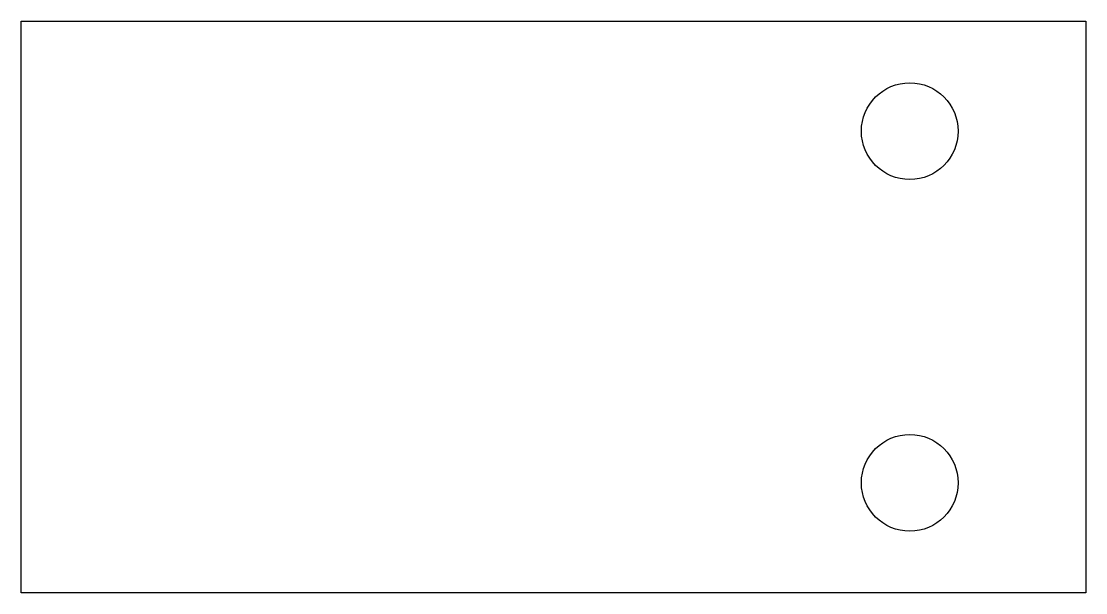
# Model space of a CAD drawing. Header units: millimetres. Extents: x 0 to 242, y -65 to 65.
import ezdxf

# ---------------------------------------------------------------- set-up
doc = ezdxf.new("R2010")
doc.units = ezdxf.units.MM
doc.header["$LTSCALE"] = 10
doc.layers.add('BOLTS', color=6, linetype='Continuous')
doc.layers.add('MEMBERS', color=5, linetype='Continuous')

msp = doc.modelspace()

# ---------------------------------------------------------------- linework, layer by layer
at = {"layer": 'BOLTS', "color": 5, "linetype": 'Continuous'}
for centre in [(202.02, 40), (202.02, -40)]:
    msp.add_circle(centre, 11, dxfattribs=at)
at = {"layer": 'MEMBERS', "color": 3, "linetype": 'Continuous'}
for p, q in [((0, -65), (0, 65)), ((0, 65), (242.02, 65)), ((242.02, 65), (242.02, -65)), ((242.02, -65), (0, -65))]:
    msp.add_line(p, q, dxfattribs=at)

doc.saveas('drawing.dxf')
